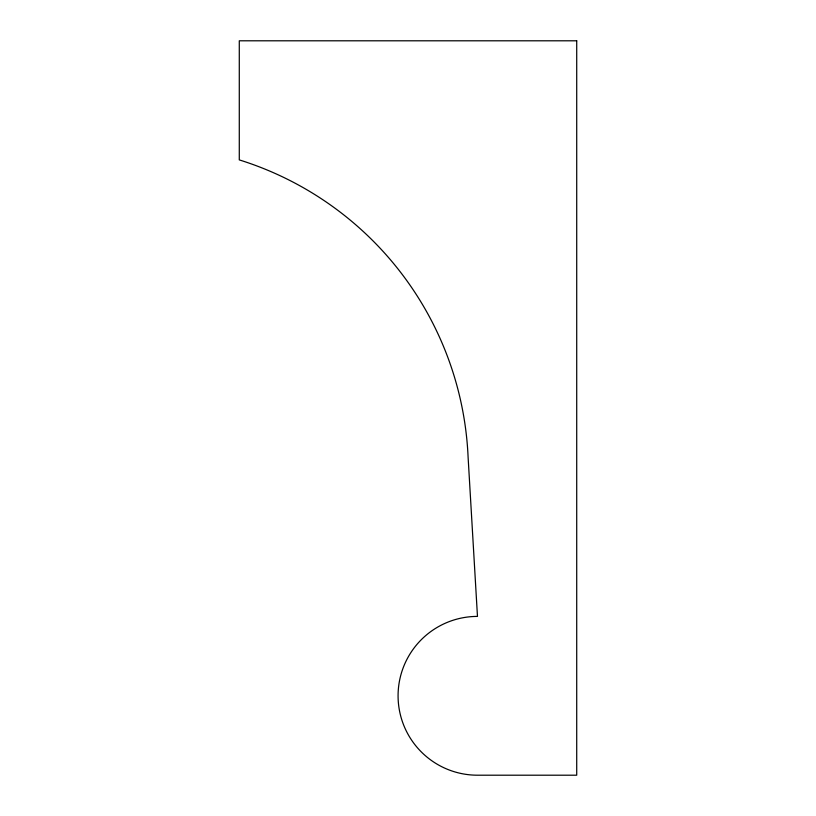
<?xml version="1.0" encoding="UTF-8"?>
<svg xmlns="http://www.w3.org/2000/svg" width="816" height="816" viewBox="0 0 816 816"><rect width="100%" height="100%" fill="white"/><g stroke="black" fill="none" stroke-linecap="round" stroke-linejoin="round"><path stroke-width="1.22" d="M576.718 40.8L239.282 40.8L239.282 159.895A326.42 326.42 0 0 1 468.088 456.919L477.472 616.406A79.397 79.397 0 0 0 398.075 695.803A79.397 79.397 0 0 0 477.472 775.2L576.718 775.2L576.718 40.8"/></g></svg>
